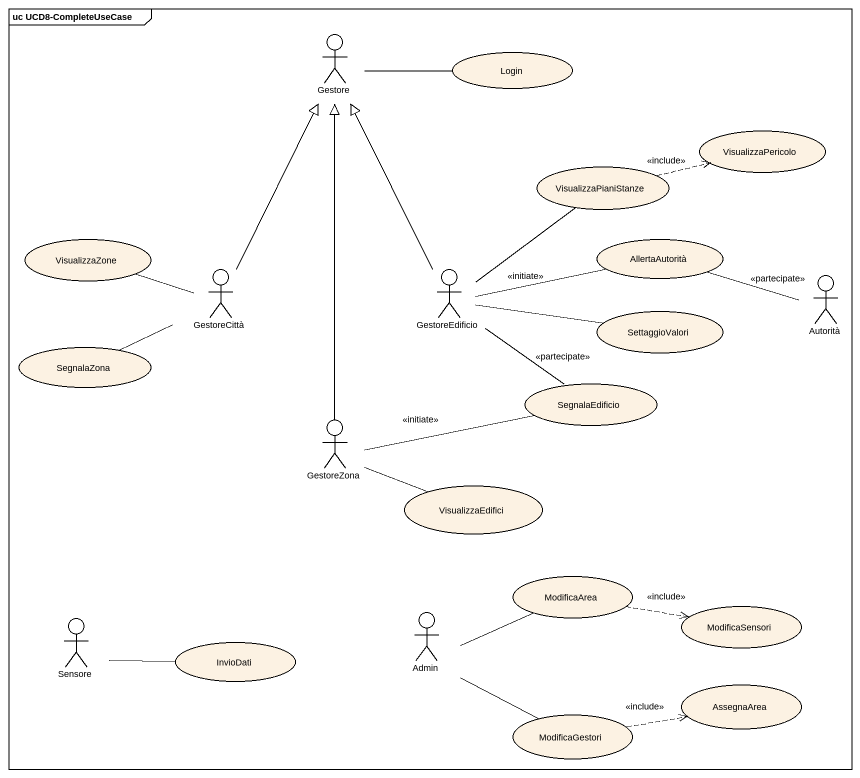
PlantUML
@startuml
mainframe uc UCD8-CompleteUseCase
actor Gestore
usecase Login
usecase VisualizzaPericolo
usecase VisualizzaPianiStanze
usecase VisualizzaZone
usecase AllertaAutorità
actor GestoreCittà
actor GestoreEdificio
actor Autorità
usecase SettaggioValori
usecase SegnalaZona
usecase SegnalaEdificio
actor GestoreZona
usecase VisualizzaEdifici
usecase ModificaArea
actor Sensore
actor Admin
usecase ModificaSensori
usecase InvioDati
usecase AssegnaArea
usecase ModificaGestori
Gestore -right- Login
VisualizzaPianiStanze .right.> VisualizzaPericolo : <<include>>
VisualizzaPianiStanze -- GestoreEdificio
AllertaAutorità -left- GestoreEdificio : <<initiate>>
GestoreCittà -up-|> Gestore
GestoreCittà -left- VisualizzaZone
GestoreCittà -left- SegnalaZona
GestoreEdificio -up-|> Gestore
Autorità -left- AllertaAutorità : <<partecipate>>
SettaggioValori -left- GestoreEdificio
SegnalaEdificio -up- GestoreEdificio : <<partecipate>>
GestoreZona -up-|> Gestore
GestoreZona -right- SegnalaEdificio : <<initiate>>
VisualizzaEdifici -left- GestoreZona
ModificaArea .right.> ModificaSensori : <<include>>
Sensore -right- InvioDati
Admin -right- ModificaArea
Admin -right- ModificaGestori
ModificaGestori .right.> AssegnaArea : <<include>>
@enduml
